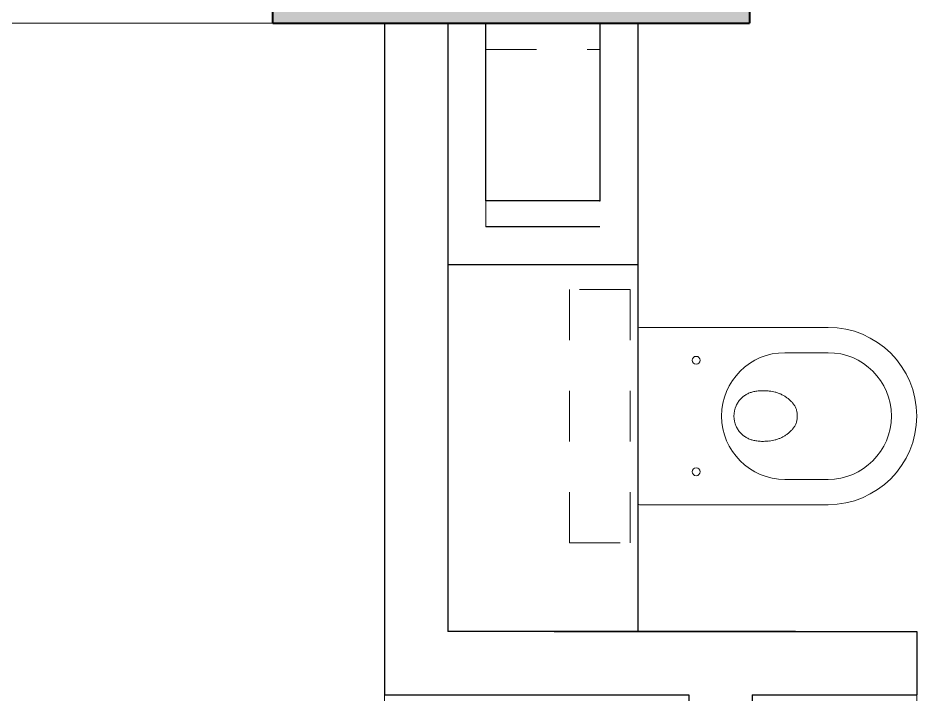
# Model space of a CAD drawing. Header units: metres. Extents: x 19 to 230, y -653 to -519.
# Drawn here: x 26.735 to 28.538, y -532.018 to -530.683 of the extents above; entities that cross this region are included whole.
import ezdxf

# ---------------------------------------------------------------- set-up
doc = ezdxf.new("R2010")
doc.units = ezdxf.units.M
doc.header["$LTSCALE"] = 0.0125
doc.linetypes.add('Dash', pattern=[6.35, 3.175, -3.175])
doc.linetypes.add('Verdeckt3', pattern=[9.525, 6.35, -3.175])
for name, color, linetype, lineweight in [('04Ansichtskanten', 4, 'Continuous', 15), ('A---MOEB-------', 8, 'Continuous', 13), ('Sani', 8, 'Continuous', 13), ('Türen', 65, 'Continuous', 15), ('unten', 7, 'Verdeckt3', 15), ('WändeBestand', 142, 'Continuous', 40), ('WändeBestand dünn', 131, 'Continuous', 30)]:
    doc.layers.add(name, color=color, linetype=linetype, lineweight=lineweight)
doc.layers.add('SchrBestand', color=7, linetype='Continuous', lineweight=15, true_color=0xc9c9c9)

# ---------------------------------------------------------------- blocks, each defined once
blk = doc.blocks.new('SferoWC AnsO 1VSF54RECO00')
at = {"layer": 'Sani', "linetype": 'Continuous'}
for p, q in [((0, -172), (0, 172)), ((3, 175), (375, 175)), ((290, 125), (375, 125)), ((290, -125), (375, -125)), ((3, -175), (375, -175))]:
    blk.add_line(p, q, dxfattribs=at)
for points in [[(228.4, 48.1), (226.7, 47.7), (225, 47.2), (223.4, 46.7), (221.7, 46.1), (220.1, 45.5), (218.4, 44.8), (216.8, 44), (215.2, 43.2), (213.7, 42.4), (212.1, 41.4), (210.6, 40.4), (209.1, 39.4), (207.7, 38.3), (206.3, 37.1), (204.9, 35.8), (203.5, 34.5), (202.2, 33.2), (201, 31.7), (199.8, 30.3), (198.6, 28.7), (197.5, 27.1), (196.5, 25.5), (195.6, 23.8), (194.7, 22.1), (193.8, 20.4)], [(259.1, 49.3), (256.9, 49.5), (254.7, 49.7), (252.5, 49.8), (250.3, 49.9), (248.1, 50), (245.9, 50), (243.7, 50), (241.5, 49.9), (239.3, 49.7), (237.1, 49.5), (234.9, 49.3), (232.7, 49), (230.6, 48.6), (228.4, 48.1)], [(270.7, 47.2), (272.3, 46.8), (273.8, 46.3), (275.4, 45.8), (276.9, 45.3), (278.4, 44.7), (279.9, 44.1), (281.3, 43.5), (282.8, 42.8), (284.2, 42.1), (285.6, 41.4), (287, 40.6), (288.4, 39.8), (289.8, 38.9), (291.1, 38), (292.5, 37.1), (293.8, 36.2), (295.1, 35.3), (296.3, 34.3), (297.6, 33.3), (298.8, 32.2), (300, 31.1), (301.2, 30), (302.3, 28.9), (303.4, 27.7), (304.5, 26.6), (305.6, 25.3), (306.6, 24.1), (307.5, 22.8), (308.4, 21.5), (309.3, 20.1), (310.1, 18.7), (310.8, 17.3), (311.5, 15.8), (312.1, 14.3), (312.6, 12.8), (313.1, 11.2), (313.5, 9.6), (313.8, 8.1), (314, 6.5), (314.2, 4.8), (314.3, 3.2), (314.4, 1.6), (314.4, 0)], [(270.7, -47.2), (272.3, -46.8), (273.8, -46.3), (275.4, -45.8), (276.9, -45.3), (278.4, -44.7), (279.9, -44.1), (281.3, -43.5), (282.8, -42.8), (284.2, -42.1), (285.6, -41.4), (287, -40.6), (288.4, -39.8), (289.8, -38.9), (291.1, -38), (292.5, -37.1), (293.8, -36.2), (295.1, -35.3), (296.3, -34.3), (297.6, -33.3), (298.8, -32.2), (300, -31.1), (301.2, -30), (302.3, -28.9), (303.4, -27.7), (304.5, -26.6), (305.6, -25.3), (306.6, -24.1), (307.5, -22.8), (308.4, -21.5), (309.3, -20.1), (310.1, -18.7), (310.8, -17.3), (311.5, -15.8), (312.1, -14.3), (312.6, -12.8), (313.1, -11.2), (313.5, -9.6), (313.8, -8.1), (314, -6.5), (314.2, -4.8), (314.3, -3.2), (314.4, -1.6), (314.4, 0)], [(228.4, -48.1), (226.7, -47.7), (225, -47.2), (223.4, -46.7), (221.7, -46.1), (220.1, -45.5), (218.4, -44.8), (216.8, -44), (215.2, -43.2), (213.7, -42.4), (212.1, -41.4), (210.6, -40.4), (209.1, -39.4), (207.7, -38.3), (206.3, -37.1), (204.9, -35.8), (203.5, -34.5), (202.2, -33.2), (201, -31.7), (199.8, -30.3), (198.6, -28.7), (197.5, -27.1), (196.5, -25.5), (195.6, -23.8), (194.7, -22.1), (193.8, -20.4)], [(259.1, -49.3), (256.9, -49.5), (254.7, -49.7), (252.5, -49.8), (250.3, -49.9), (248.1, -50), (245.9, -50), (243.7, -50), (241.5, -49.9), (239.3, -49.7), (237.1, -49.5), (234.9, -49.3), (232.7, -49), (230.6, -48.6), (228.4, -48.1)]]:
    blk.add_lwpolyline(points, dxfattribs=at)
for centre in [(115, 110), (115, -110)]:
    blk.add_circle(centre, 7.75, dxfattribs=at)
for centre, radius, start, end in [((3, 172), 3, 90, 180), ((375, 0), 175, 270, 90), ((290, 0), 125, 90, 270), ((375, 0), 125, 270, 90), ((250.2, -34.4), 84.2, 75.8595, 83.944), ((238.9, 0), 49.5, 155.7019, 180.0159), ((238.9, 0), 49.5, 179.9841, 204.2981), ((250.2, 34.4), 84.2, 276.056, 284.1405), ((3, -172), 3, 180, 270)]:
    blk.add_arc(centre, radius, start, end, dxfattribs=at)

msp = doc.modelspace()

# ---------------------------------------------------------------- hatches: boundary and pattern name
at = {"layer": 'SchrBestand'}
h = msp.add_hatch(color=256, dxfattribs=at)
h.dxf.hatch_style = 1
h.paths.add_polyline_path([(25.2493, -530.0233), (24.1568, -530.0233), (24.1568, -529.9353), (24.0168, -529.9353), (24.0168, -530.0503), (23.7668, -530.0503), (23.4668, -530.0503), (23.4668, -531.0441), (24.7968, -531.0441), (24.7968, -530.9741), (25.0388, -530.6933), (25.2493, -530.6933)])
h.paths.add_polyline_path([(28.1768, -530.0233), (27.2368, -530.0233), (27.2368, -530.6933), (28.1768, -530.6933)])
h.paths.add_polyline_path([(30.9737, -530.1533), (31.0589, -530.1533), (31.0589, -530.0233), (30.9737, -530.0233), (29.2868, -530.0233), (29.2868, -530.6933), (29.8468, -530.6933), (29.8468, -532.0365), (30.2268, -532.0365), (30.2268, -530.6933), (30.9737, -530.6933)])

# ---------------------------------------------------------------- linework, layer by layer
at = {"layer": '04Ansichtskanten'}
msp.add_line((25.2493, -530.6933), (27.2368, -530.6933), dxfattribs=at)
at = {"layer": 'A---MOEB-------', "linetype": 'Continuous', "lineweight": 0}
msp.add_line((27.4572, -532.0183), (27.4572, -534.1791), dxfattribs=at)
at = {"layer": 'Sani', "linetype": 'Dash'}
msp.add_lwpolyline([(27.8218, -531.2183), (27.8218, -531.7183), (27.9418, -531.7183), (27.9418, -531.2183), (27.8218, -531.2183)], dxfattribs=at)
at = {"layer": 'Türen'}
msp.add_line((28.5068, -532.0183), (28.5068, -532.6583), dxfattribs=at)
msp.add_arc((28.5068, -532.0183), 0.64, 270, 0, dxfattribs=at)
at = {"layer": 'unten'}
msp.add_lwpolyline([(27.657, -530.7451), (27.882, -530.7451), (27.882, -531.0951), (27.657, -531.0951)], close=True, dxfattribs=at)
at = {"layer": 'WändeBestand'}
for p, q in [((27.2368, -530.6933), (27.2368, -530.0233)), ((28.1768, -530.0233), (28.1768, -530.6933)), ((27.2368, -530.6933), (28.1768, -530.6933))]:
    msp.add_line(p, q, dxfattribs=at)
at = {"layer": 'WändeBestand dünn'}
for p, q in [((27.4572, -530.6933), (27.4572, -532.0183)), ((27.5822, -530.6933), (27.5822, -531.8933)), ((27.9568, -530.6933), (27.9568, -531.8933)), ((27.8818, -531.0951), (27.657, -531.0951)), ((27.9568, -531.1701), (27.5822, -531.1701)), ((28.2677, -531.8933), (27.5822, -531.8933)), ((27.7918, -531.8933), (28.5068, -531.8933)), ((28.5068, -531.8933), (28.5068, -532.0183)), ((27.4572, -532.0183), (28.0572, -532.0183)), ((28.0572, -532.0183), (28.0572, -534.1791)), ((28.1822, -532.0183), (28.1822, -534.3041)), ((28.1822, -532.0183), (28.5068, -532.0183))]:
    msp.add_line(p, q, dxfattribs=at)
msp.add_lwpolyline([(27.6568, -530.6933), (27.8818, -530.6933), (27.8818, -531.0433), (27.6568, -531.0433)], close=True, dxfattribs=at)

# ---------------------------------------------------------------- block references
at = {"layer": 'Sani', "linetype": 'Continuous', "xscale": 0.001, "yscale": 0.001, "zscale": 0.001}
msp.add_blockref('SferoWC AnsO 1VSF54RECO00', (27.9568, -531.4683), dxfattribs=at)

doc.saveas('drawing.dxf')
